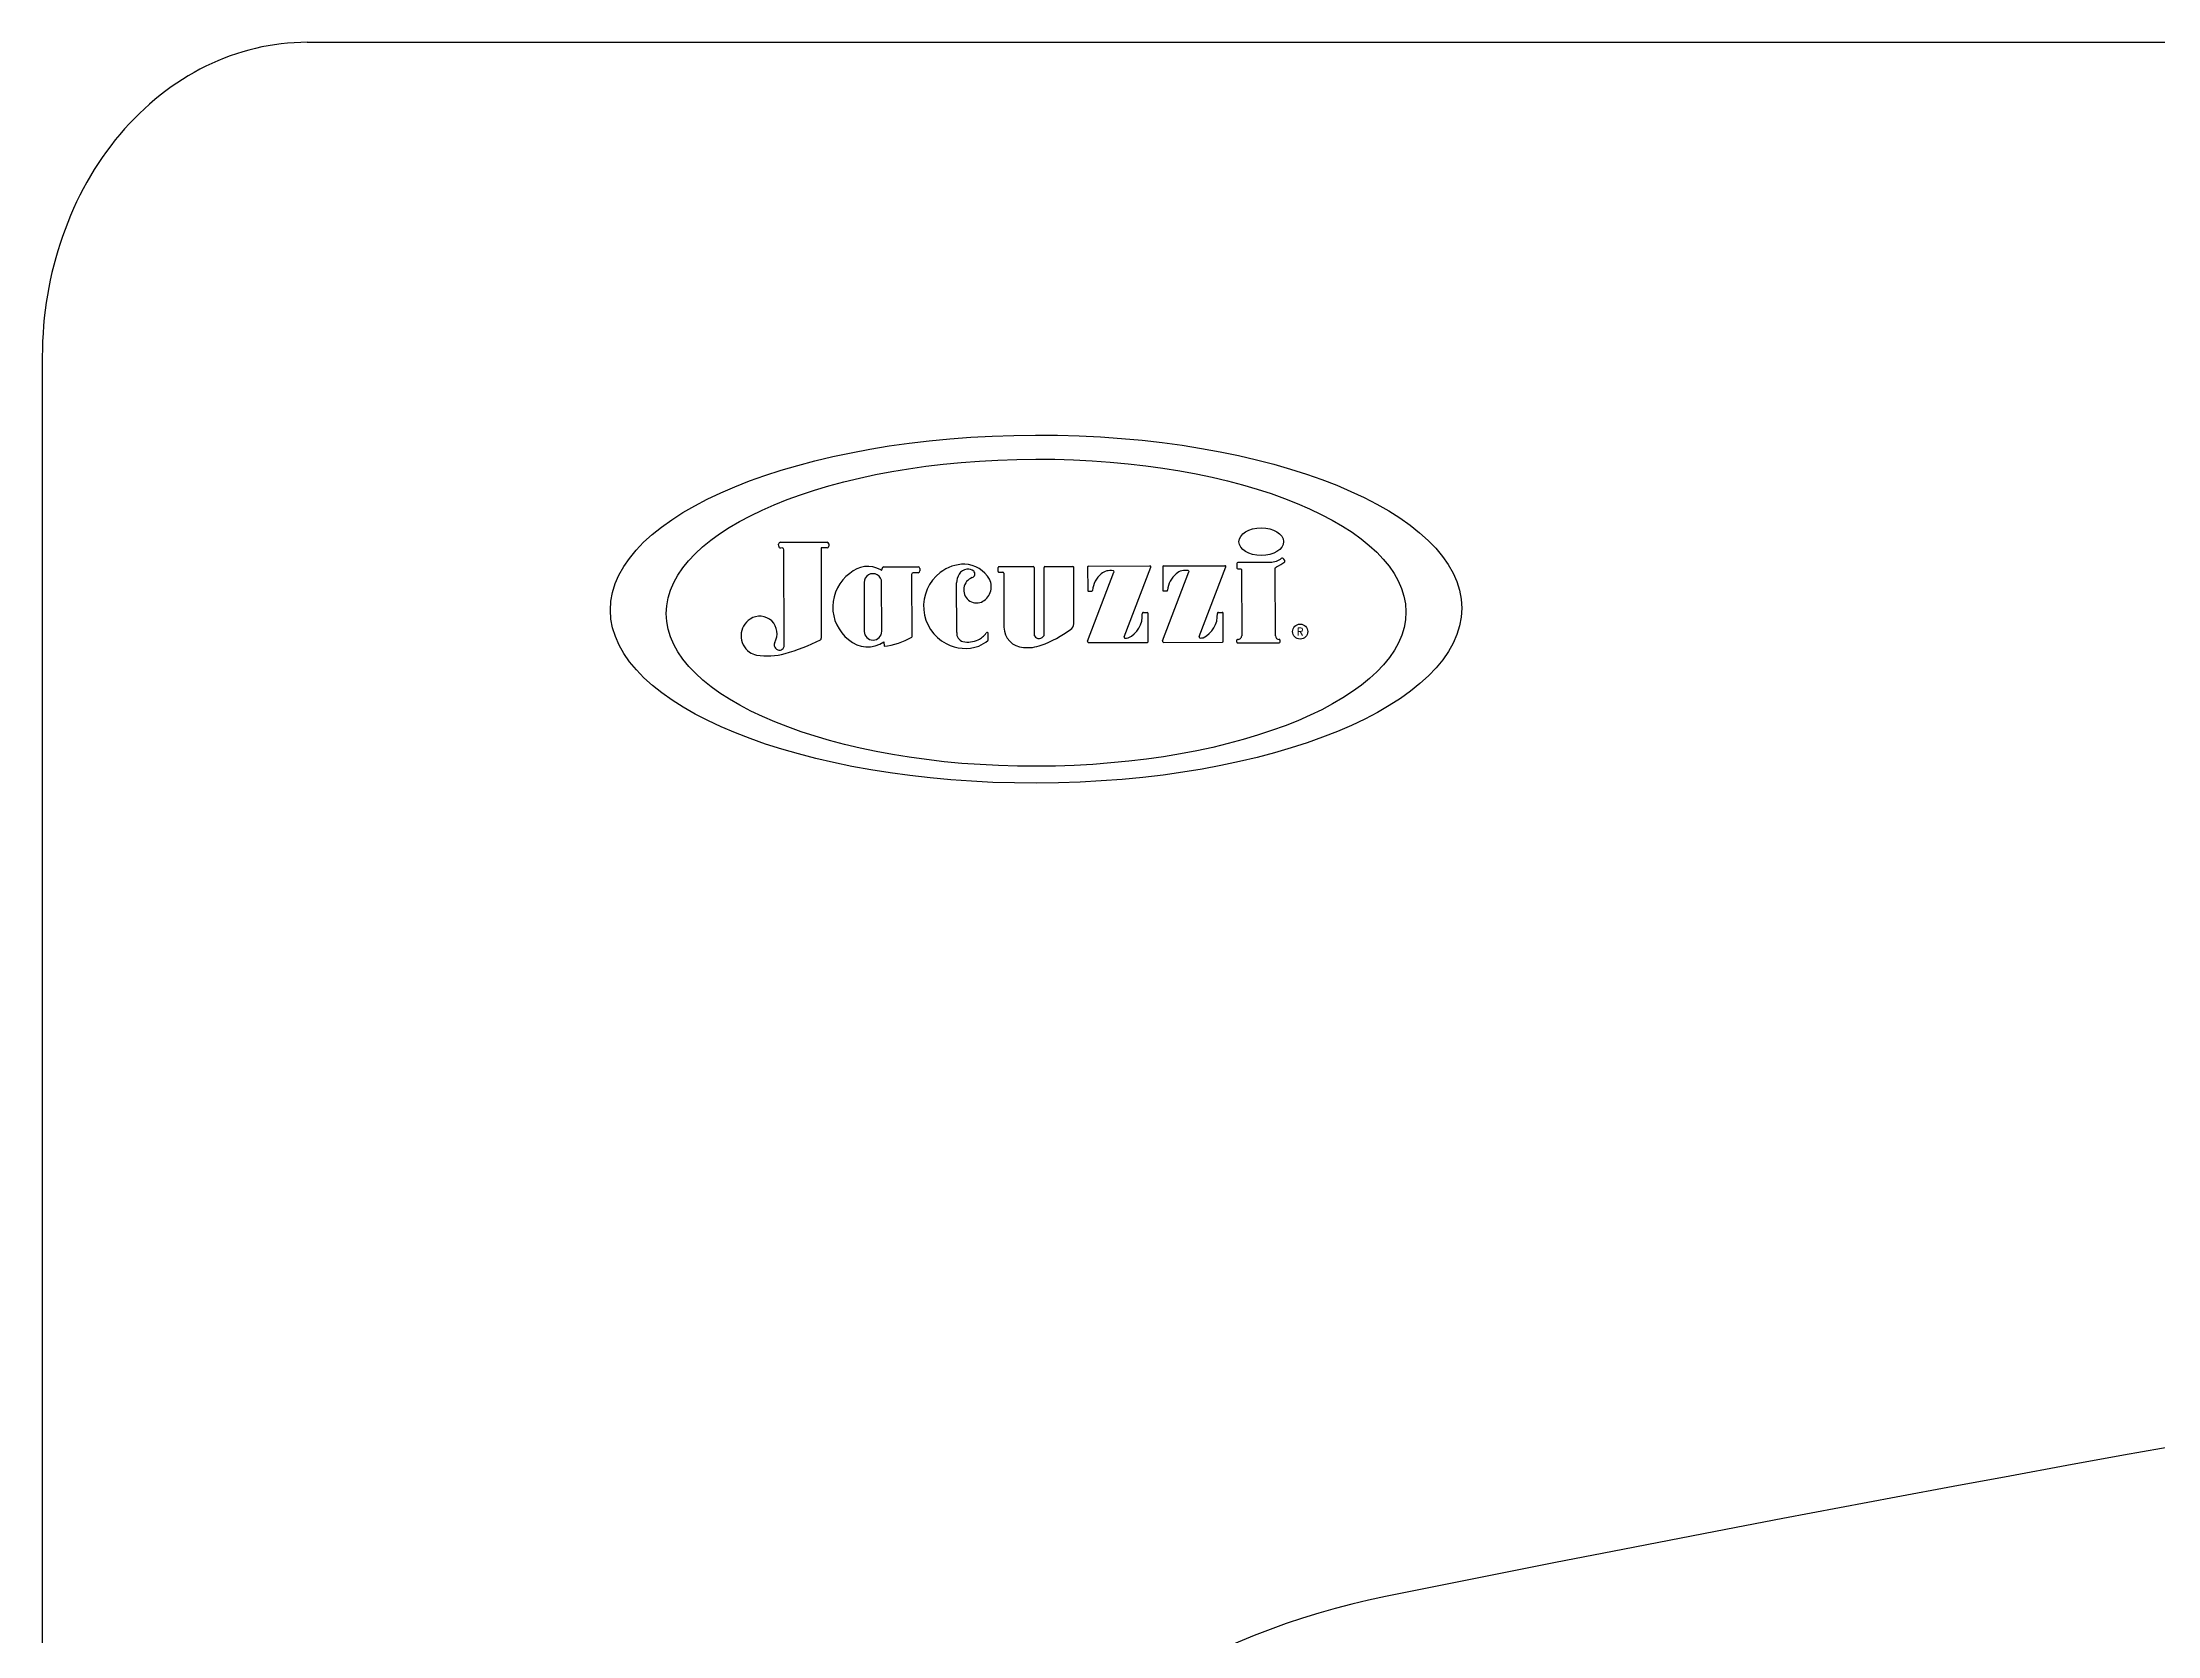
# Model space of a CAD drawing. Header units: millimetres. Extents: x -1273.63 to -1271.8, y 2253.67 to 2254.77.
# Drawn here: x -1273.6293 to -1273.4057, y 2254.5994 to 2254.7678 of the extents above; entities that cross this region are included whole.
import ezdxf
from ezdxf.enums import TextEntityAlignment as Align

# ---------------------------------------------------------------- set-up
doc = ezdxf.new("R2010")
doc.units = ezdxf.units.MM
doc.header["$LTSCALE"] = 10
doc.layers.add('jacuzzi', color=1, linetype='Continuous')
doc.styles.add('ROMANS', font='romans', dxfattribs={"height": 4})

msp = doc.modelspace()

# ---------------------------------------------------------------- linework, layer by layer
at = {"layer": 'jacuzzi', "color": 3}
for p, q in [((-1273.601300870817, 2254.767834081295), (-1271.827321278961, 2254.767834081295)), ((-1273.629311074899, 2254.73460375906), (-1273.629311074899, 2253.701066892406))]:
    msp.add_line(p, q, dxfattribs=at)
at = {"layer": 'jacuzzi'}
for p, q in [((-1273.551468890442, 2254.714564938257), (-1273.551469460768, 2254.714802820275)), ((-1273.551287271733, 2254.714985885012), (-1273.546356447034, 2254.71499770674)), ((-1273.551092070218, 2254.714383213753), (-1273.551285825705, 2254.714382749221)), ((-1273.550884621525, 2254.704030514119), (-1273.550909005481, 2254.714201024718)), ((-1273.546355001007, 2254.714394570949), (-1273.546989850219, 2254.714393048889)), ((-1273.546989850219, 2254.714393048889), (-1273.54696695649, 2254.704844109791)), ((-1273.546173382297, 2254.714815517705), (-1273.546172811971, 2254.714577635686)), ((-1273.540532027556, 2254.712131376571), (-1273.540532203438, 2254.712204736567)), ((-1273.540350014403, 2254.712387801304), (-1273.536728974243, 2254.712396482804)), ((-1273.536727470357, 2254.711769214421), (-1273.537235650142, 2254.711767996052)), ((-1273.536545909506, 2254.712214293768), (-1273.536545281322, 2254.711952279158)), ((-1273.528270824813, 2254.711903965076), (-1273.528271835318, 2254.712325444956)), ((-1273.5281807408, 2254.712416977325), (-1273.52456453392, 2254.712425647236)), ((-1273.528179292445, 2254.711812870558), (-1273.527758605824, 2254.711813879161)), ((-1273.527667073455, 2254.711722784643), (-1273.527653374269, 2254.706008875125)), ((-1273.52332376316, 2254.712428622003), (-1273.520371330862, 2254.712435700505)), ((-1273.518811768223, 2254.704544840908), (-1273.516024889006, 2254.711830341668)), ((-1273.518805654568, 2254.712379983659), (-1273.518799737858, 2254.709912133142)), ((-1273.51871456005, 2254.712471516027), (-1273.512217720741, 2254.712487092299)), ((-1273.514949669029, 2254.704997724567), (-1273.51213221495, 2254.71236315458)), ((-1273.510881153466, 2254.704563854679), (-1273.508094274249, 2254.711849355439)), ((-1273.510875039811, 2254.712398997429), (-1273.510869123101, 2254.709931146912)), ((-1273.510783945293, 2254.712490529798), (-1273.504287105984, 2254.71250610607)), ((-1273.507019054272, 2254.705016738337), (-1273.504201600194, 2254.71238216835)), ((-1273.537417839178, 2254.711584931315), (-1273.53740196836, 2254.704965237338)), ((-1273.532642737753, 2254.70546916295), (-1273.53265524871, 2254.710687464102)), ((-1273.51870820549, 2254.709821038624), (-1273.518371664277, 2254.709821845487)), ((-1273.510777590733, 2254.709840052395), (-1273.51044104952, 2254.709840859257)), ((-1273.512914114487, 2254.707558826516), (-1273.512499705773, 2254.707559820067)), ((-1273.512400914549, 2254.70444106795), (-1273.512408173404, 2254.70746872555)), ((-1273.50498349973, 2254.707577840287), (-1273.504569091016, 2254.707578833838)), ((-1273.504470299792, 2254.70446008172), (-1273.504477558647, 2254.707487739321)), ((-1273.52931558039, 2254.704704940451), (-1273.529317089336, 2254.70533431966)), ((-1273.540334517775, 2254.704467638056), (-1273.540333383257, 2254.703994432521)), ((-1273.518705251954, 2254.704390449218), (-1273.512492142871, 2254.704405345243)), ((-1273.510774637197, 2254.704409462989), (-1273.504561528114, 2254.704424359014)), ((-1273.503040770192, 2254.704444905757), (-1273.503041234847, 2254.704638712583)), ((-1273.502949237823, 2254.704353811239), (-1273.498561713385, 2254.704364330396)), ((-1273.498470618867, 2254.704455862765), (-1273.498471054747, 2254.70463766757))]:
    msp.add_line(p, q, dxfattribs=at)
for points in [[(-1273.524473001552, 2254.712334552719), (-1273.524455870935, 2254.705189398744, 0.1354836439385169), (-1273.524429786277, 2254.705095776496, 0.5973092542928814), (-1273.523415727511, 2254.705143607803, 0.1127702397822963), (-1273.523397801427, 2254.705222953303), (-1273.523414857678, 2254.712337089635)], [(-1273.523719287545, 2254.704104847808, 0.06297410020895881), (-1273.520605584717, 2254.705761066366, 0.2578294972287946), (-1273.520265498844, 2254.706380244087), (-1273.520279798494, 2254.712344605988)], [(-1273.499445353715, 2254.712852573657), (-1273.502936169458, 2254.712844204372, 0.414213562373095), (-1273.503027263976, 2254.712752672004), (-1273.503026103503, 2254.712268640452, 0.4142135623730986), (-1273.502934571134, 2254.712177545934), (-1273.502631873395, 2254.712178271657, -0.4142135623730951), (-1273.502540341026, 2254.712087177139), (-1273.502523570627, 2254.705092269337)], [(-1273.498957471192, 2254.705092164695), (-1273.498974565797, 2254.712222298218, -0.3094083360235544), (-1273.498858478519, 2254.712392810323, 0.09070134790707648), (-1273.497977797397, 2254.712937422557, 0.3650174520151336), (-1273.497961838268, 2254.713053984187), (-1273.498066691248, 2254.713219783012, 0.4518071014289208), (-1273.498337367482, 2254.71326295767, -0.1780066821811962), (-1273.499504533233, 2254.712852431773)]]:
    msp.add_lwpolyline(points, format="xyb", dxfattribs=at)
msp.add_lwpolyline([(-1273.540570251787, 2254.705579059279), (-1273.540582636971, 2254.710744900309, 1.000000000000098), (-1273.542433694569, 2254.71074046237), (-1273.542421309386, 2254.70557462134, 0.999999999999902)], format="xyb", close=True, dxfattribs=at)
msp.add_circle((-1273.496340859666, 2254.705544186234), 0.0007946387699584183, dxfattribs=at)
for centre, radius, start, end in [((-1273.551286833882, 2254.714803258126), 0.0001826274109083451, 90.13736724908172, 180.1373672490817), ((-1273.551286263556, 2254.714565376108), 0.0001826274109083386, 180.1373672490817, 270.1373672490818), ((-1273.551091632367, 2254.714200586867), 0.0001826274109083386, 0.1373672490817377, 90.13736724908172), ((-1273.546356009183, 2254.714815079854), 0.0001826274109083386, 0.1373672490817377, 90.13736724908172), ((-1273.546355438857, 2254.714577197835), 0.0001826274109083451, 270.1373672490818, 0.1373672490817377), ((-1273.542075319522, 2254.709637061894), 0.002795608679266994, 60.06042965313343, 132.4134599711781), ((-1273.540623340999, 2254.712131157645), 9.131370545415807e-05, 231.5926755857293, 0.1373672490817377), ((-1273.540349576552, 2254.712205174418), 0.0001826274109083386, 90.13736724908172, 180.1373672490817), ((-1273.537235212292, 2254.711585369166), 0.000182627410908338, 90.13736724908172, 180.1373672490817), ((-1273.536728536392, 2254.712213855918), 0.000182627410908338, 0.1373672490817377, 90.13736724908172), ((-1273.536727908208, 2254.711951841307), 0.000182627410908338, 270.1373672490818, 0.1373672490817377), ((-1273.531691077156, 2254.708228428133), 0.004458244548360048, 127.2687107636999, 242.4044845304815), ((-1273.531880437418, 2254.708686243857), 0.0039812564105501, 88.73698551566748, 129.0900797047073), ((-1273.531428338205, 2254.711001456737), 0.001155723798674428, 97.24935851595544, 147.3799929497171), ((-1273.531922906797, 2254.709507791598), 0.003161424617636979, 29.66456255229263, 87.63922728923652), ((-1273.531464142744, 2254.711178997626), 0.0009751722010845465, 50.9183495272796, 96.478779912647), ((-1273.531149317137, 2254.711644034325), 0.0004185667844176738, 289.1668931055175, 44.22462768502182), ((-1273.528180521874, 2254.712325663882), 9.131370545416898e-05, 90.13736724908172, 180.1373672490817), ((-1273.52817951137, 2254.711904184001), 9.131370545416898e-05, 180.1373672490817, 270.1373672490818), ((-1273.527758386898, 2254.711722565718), 9.131370545416898e-05, 0.1373672490817377, 90.13736724908172), ((-1273.524564314995, 2254.712334333793), 9.131370545416898e-05, 0.1373672490817377, 90.13736724908172), ((-1273.523323544235, 2254.71233730856), 9.131370545416898e-05, 90.13736724908172, 180.1373672490817), ((-1273.520371111937, 2254.712344387062), 9.131370545416898e-05, 0.1373672490817377, 90.13736724908172), ((-1273.518714341125, 2254.712380202584), 9.131370545416898e-05, 90.13736724908172, 180.1373672490817), ((-1273.516376393585, 2254.710409307588), 0.001595859994564914, 80.47481422051906, 129.1421956467513), ((-1273.516131132555, 2254.71187098238), 0.0001137513042587356, 339.0669456638633, 80.47481422051906), ((-1273.512217501816, 2254.712395778856), 9.131370545416898e-05, 339.0669456638633, 90.13736724908172), ((-1273.510783726368, 2254.712399216355), 9.131370545416898e-05, 90.13736724908172, 180.1373672490817), ((-1273.508445778828, 2254.710428321358), 0.001595859994564914, 80.47481422051906, 129.1421956467513), ((-1273.508200517798, 2254.711889996151), 0.0001137513042587356, 339.0669456638633, 80.47481422051906), ((-1273.504286887059, 2254.712414792627), 9.131370545416898e-05, 339.0669456638633, 90.13736724908172), ((-1273.541342756615, 2254.708155173955), 0.00440770550204492, 126.4406721531579, 231.6230071655273), ((-1273.530688833533, 2254.710658282203), 0.001966631697416564, 150.5746549584958, 179.149784355318), ((-1273.530530224629, 2254.709954932762), 0.001380493054679566, 110.4206802017945, 290.8716656113789), ((-1273.530779431438, 2254.710288773226), 0.001784852464624491, 294.5309438552501, 26.04454628132493), ((-1273.518708424415, 2254.709912352067), 9.131370545416898e-05, 180.1373672490817, 270.1373672490818), ((-1273.518371883203, 2254.70991315893), 9.131370545416898e-05, 270.1373672490818, 355.1961932388021), ((-1273.51572501598, 2254.709690718178), 0.002564883948915787, 130.2946976974009, 175.1961932388021), ((-1273.510777809658, 2254.709931365838), 9.131370545416898e-05, 180.1373672490817, 270.1373672490818), ((-1273.510441268446, 2254.709932172701), 9.131370545416898e-05, 270.1373672490818, 355.1961932388021), ((-1273.507794401224, 2254.709709731949), 0.002564883948915787, 130.2946976974009, 175.1961932388021), ((-1273.51563968953, 2254.70725854896), 0.002618470903511282, 294.9649018202377, 3.91458089298086), ((-1273.512913841767, 2254.707445075539), 0.0001137513042587356, 90.13736724908172, 183.9145808929809), ((-1273.512499486847, 2254.707468506625), 9.131370545416898e-05, 0.1373672490817377, 90.13736724908172), ((-1273.507709074773, 2254.707277562731), 0.002618470903511282, 294.9649018202377, 3.91458089298086), ((-1273.50498322701, 2254.70746408931), 0.0001137513042587356, 90.13736724908172, 183.9145808929809), ((-1273.50456887209, 2254.707487520395), 9.131370545416898e-05, 0.1373672490817377, 90.13736724908172), ((-1273.553336033503, 2254.705105115424), 0.002112495888049507, 123.1176730757277, 234.946219586348), ((-1273.553476596978, 2254.705335738545), 0.001842557712669144, 329.5255564004117, 123.3749714700173), ((-1273.53172067796, 2254.705375369036), 0.0009268179758303638, 174.191728026145, 252.6762477673277), ((-1273.531321807913, 2254.706658325105), 0.002194813427176466, 295.4077242460791, 324.9957632592692), ((-1273.529430840314, 2254.70533404694), 0.0001137513042587356, 0.1373672490817377, 144.9957632592692), ((-1273.525510834497, 2254.706014011897), 0.002142545930305652, 180.1373672490817, 268.0606106952201), ((-1273.51484342548, 2254.704957083854), 0.0001137513042587356, 159.0669456638633, 274.2116875256899), ((-1273.506912810723, 2254.704976097625), 0.0001137513042587356, 159.0669456638633, 274.2116875256899), ((-1273.502888824399, 2254.705091393635), 0.0003652548218166759, 262.3097343502109, 0.1373672490817377), ((-1273.49859221742, 2254.705093040396), 0.0003652548218166759, 180.1373672490817, 273.748518503764), ((-1273.55350401509, 2254.704865691484), 0.00182002086813977, 234.946219586348, 260.3127703546718), ((-1273.55264655151, 2254.709888800943), 0.006915790919504273, 260.3127703546718, 285.5556992893258), ((-1273.551496429825, 2254.704170520341), 0.0004550052170349425, 149.5255564004117, 195.9125309532808), ((-1273.551295677794, 2254.704227753532), 0.0006637563034952301, 195.9125309532808, 246.2656193471813), ((-1273.551379699511, 2254.704036658355), 0.0004550052170349425, 246.2656193471813, 297.3402967323749), ((-1273.551448779282, 2254.704170267313), 0.0006054158830371929, 297.3402967323749, 316.6662976034825), ((-1273.551444888721, 2254.704116430658), 0.0005668165324594493, 320.3573091215649, 351.2816535832002), ((-1273.556303445292, 2254.722837141143), 0.02037058632602722, 285.6977984352412, 296.9818145778211), ((-1273.547149583376, 2254.704843671941), 0.0001826274109083774, 298.9605210496384, 0.1373672490817377), ((-1273.542057841224, 2254.706987515713), 0.003052806432643277, 228.5372312335999, 304.3679009136015), ((-1273.541171053266, 2254.711435048663), 0.007487620421843606, 276.4233544375561, 300.2235757425671), ((-1273.531739658796, 2254.708041402027), 0.00427021264117004, 241.8197310790644, 289.4806312921484), ((-1273.531476439873, 2254.707097475189), 0.002658280663395478, 258.7145627423362, 294.3570343947881), ((-1273.532300415604, 2254.708245007724), 0.004671944362366031, 295.1404471571989, 309.0463141310382), ((-1273.529429331367, 2254.704704667732), 0.0001137513042587372, 309.2685304714705, 0.1373672490817377), ((-1273.525158612348, 2254.708062047499), 0.004210829522563667, 264.2109424399289, 289.9874939382046), ((-1273.518705524674, 2254.704504200196), 0.0001137513042587356, 159.0669456638633, 270.1373672490818), ((-1273.515013769372, 2254.707270266085), 0.002433197158560757, 274.2116875256899, 281.359172301687), ((-1273.512492361796, 2254.704496658686), 9.131370545416898e-05, 270.1373672490818, 0.1373672490817377), ((-1273.510774909917, 2254.704523213966), 0.0001137513042587356, 159.0669456638633, 270.1373672490818), ((-1273.507083154615, 2254.707289279856), 0.002433197158560757, 274.2116875256899, 281.359172301687), ((-1273.504561747039, 2254.704515672457), 9.131370545416898e-05, 270.1373672490818, 0.1373672490817377), ((-1273.502949921404, 2254.704638931508), 9.131370545416898e-05, 82.30973435021083, 180.1373672490817), ((-1273.502949456749, 2254.704445124682), 9.131370545416898e-05, 180.1373672490817, 270.1373672490818), ((-1273.49856236819, 2254.704637448645), 9.131370545416898e-05, 0.1373672490817377, 93.74851850376399), ((-1273.49856193231, 2254.70445564384), 9.131370545416898e-05, 270.1373672490818, 0.1373672490817377)]:
    msp.add_arc(centre, radius, start, end, dxfattribs=at)
at = {"layer": 'jacuzzi', "color": 3}
msp.add_ellipse((-1273.601300870817, 2254.73460375906), major_axis=(-2.561117919693053e-16, 0.03323032223453165), ratio=0.8429109981009605, start_param=-9.325873406851315e-15, end_param=1.57079632679489, dxfattribs=at)
msp.add_ellipse((-1273.601300870817, 2254.73460375906), major_axis=(-2.561117919693053e-16, 0.03323032223453165), ratio=0.8429109981009605, start_param=-9.325873406851315e-15, end_param=1.57079632679489, dxfattribs=at)
at = {"layer": 'jacuzzi'}
for centre, major_axis, ratio, start_param, end_param in [((-1273.524258987683, 2254.70792335541), (0.04500104523208566, 0.0001078906972925109), 0.4087758626247341, 3.141592653629248, 9.424777960808834), ((-1273.524258075494, 2254.707542882731), (0.03909469339327867, 9.373012931189999e-05), 0.4152232478358872, 3.141592653530887, 9.424777960710474), ((-1273.500456435522, 2254.715051849288), (0.002350132953551832, 5.634479827137569e-06), 0.6218033983955257, 3.141592653536016, 9.424777960715602), ((-1272.714311074889, 2249.212384727472), (2.535355126059353e-16, 5.468607445049233), 0.8429109981009736, -0.1684946483818264, 0.1684946483818259), ((-1273.471668052671, 2254.494348468726), (-1.355233201991906e-15, 0.1107677407817706), 0.842910998100972, 0.1684946483818042, 1.372371547041521)]:
    msp.add_ellipse(centre, major_axis=major_axis, ratio=ratio, start_param=start_param, end_param=end_param, dxfattribs=at)

# ---------------------------------------------------------------- texts
at = {"layer": 'jacuzzi', "style": 'ROMANS'}
msp.add_text('R', height=0.0007962591300385223, rotation=0.1373672490817377, dxfattribs=at).set_placement((-1273.496340859666, 2254.705544186234), align=Align.MIDDLE_CENTER)

doc.saveas('drawing.dxf')
